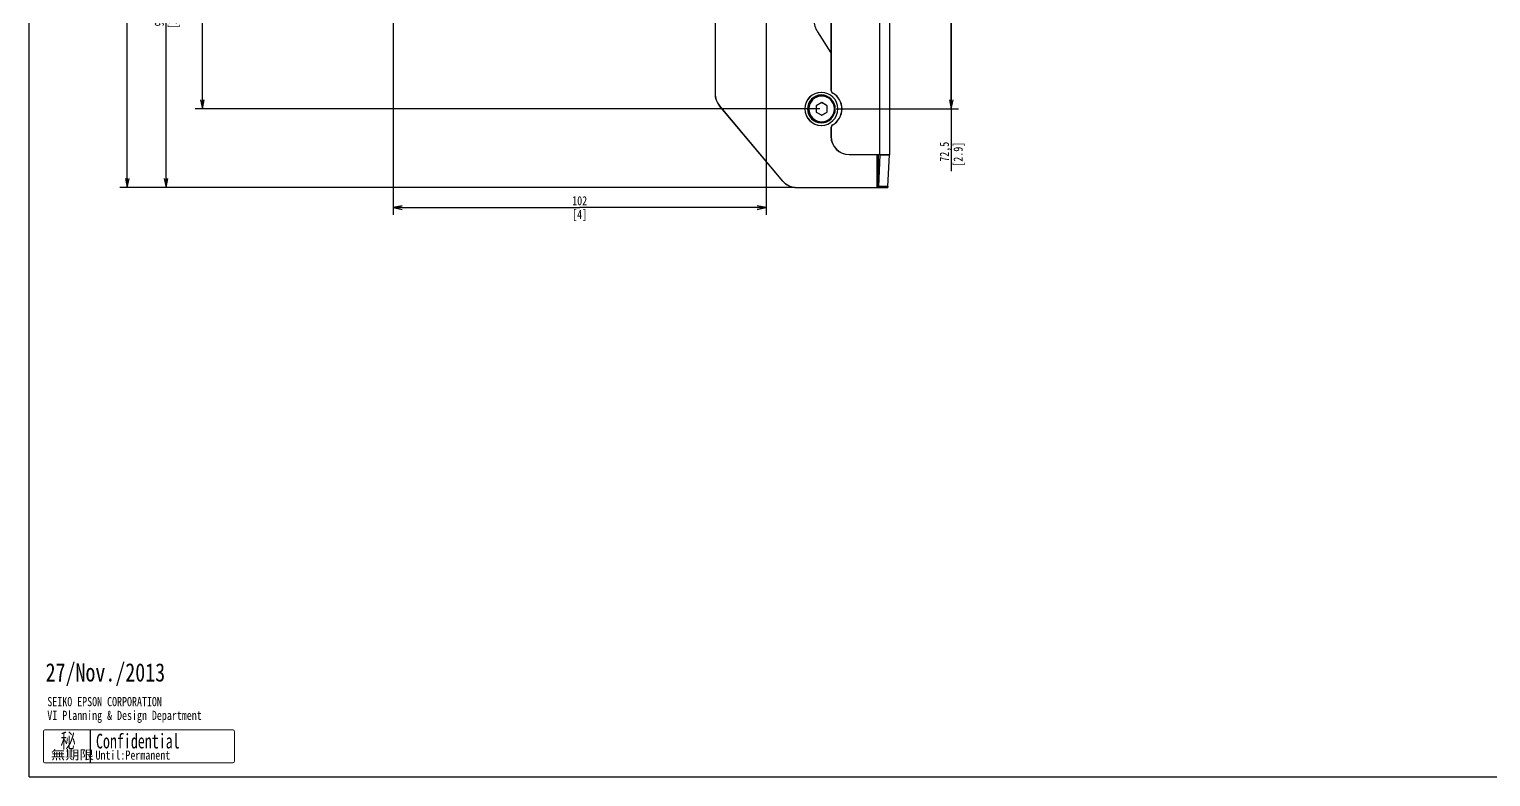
# Model space of a CAD drawing. Header units: millimetres. Extents: x 0 to 841, y 0 to 594.
# Drawn here: x 0 to 399.3, y 0 to 204.2 of the extents above; entities that cross this region are included whole.
import ezdxf

# ---------------------------------------------------------------- set-up
doc = ezdxf.new("R2010")
doc.units = ezdxf.units.MM
doc.header["$LTSCALE"] = 46.255
doc.layers.get('0').update_dxf_attribs({"linetype": 'CONTINUOUS'})
doc.layers.add('3_ALL_AXIS', color=7, linetype='CONTINUOUS')
doc.styles.get("Standard").update_dxf_attribs({"font": 'txt', "width": 0.8})
doc.styles.add('TEXTSTYLE_2', font='txt', dxfattribs={"width": 0.7})
doc.styles.add('TEXTSTYLE_3', font='txt', dxfattribs={"width": 1.2})
doc.dimstyles.new('DIMSTYLE_2', dxfattribs={"dimtxt": 2.5, "dimasz": 2.5, "dimexe": 2, "dimexo": 0.5, "dimtad": 1, "dimdec": 3, "dimdsep": 46, "dimtxsty": 'STANDARD', "dimblk": 'OPEN', "dimblk1": 'OPEN', "dimblk2": 'OPEN', "dimcen": 0.09, "dimadec": 0, "dimazin": 0, "dimtp": 0.5, "dimtm": 0.5, "dimtfac": 1, "dimtdec": 3, "dimtofl": 0, "dimtmove": 0, "dimatfit": 3, "dimldrblk": 'OPEN', "dimfxl": 1, "dimtolj": 1, "dimarcsym": 0})
doc.dimstyles.new('DIMSTYLE_3', dxfattribs={"dimtxt": 2.5, "dimasz": 2.5, "dimexe": 2, "dimexo": 0.5, "dimtad": 1, "dimdec": 3, "dimdsep": 46, "dimtxsty": 'STANDARD', "dimblk": 'OPEN', "dimblk1": 'OPEN', "dimblk2": 'OPEN', "dimcen": 0.09, "dimadec": 0, "dimazin": 0, "dimtp": 0.3, "dimtm": 0.3, "dimtfac": 1, "dimtdec": 3, "dimtofl": 0, "dimtmove": 0, "dimatfit": 3, "dimldrblk": 'OPEN', "dimfxl": 1, "dimtolj": 1, "dimarcsym": 0})

# ---------------------------------------------------------------- blocks, each defined once
blk = doc.blocks.new('_OPEN')
at = {"color": 0, "linetype": 'BYBLOCK'}
for p, q in [((0, 0), (-1, 0.2)), ((-1, -0.2), (0, 0)), ((-1, 0), (0, 0))]:
    blk.add_line(p, q, dxfattribs=at)
blk = doc.blocks.new('*D2')
at = {"color": 2, "linetype": 'CONTINUOUS'}
for p, q in [((99.41, 255.97), (99.41, 153.51)), ((201.33, 254.47), (201.33, 153.51)), ((99.41, 155.51), (150.37, 155.51)), ((201.33, 155.51), (150.37, 155.51))]:
    blk.add_line(p, q, dxfattribs=at)
at = {"color": 2, "linetype": 'CONTINUOUS', "xscale": 2.5, "yscale": 2.5, "zscale": 2.5, "rotation": 180}
blk.add_blockref('_OPEN', (99.41, 155.51), dxfattribs=at)
at = {"color": 2, "linetype": 'CONTINUOUS', "xscale": 2.5, "yscale": 2.5, "zscale": 2.5}
blk.add_blockref('_OPEN', (201.33, 155.51), dxfattribs=at)
at = {"color": 2, "linetype": 'CONTINUOUS', "insert": (150.37, 158.63), "char_height": 2.5, "width": 6, "attachment_point": 2, "line_spacing_factor": 0.9}
blk.add_mtext('102\\P[4]', dxfattribs=at)
blk = doc.blocks.new('*D3')
at = {"color": 2, "linetype": 'CONTINUOUS'}
for p, q in [((201.9, 254.97), (253.87, 254.97)), ((251.87, 254.97), (251.87, 218.72)), ((251.87, 182.47), (251.87, 218.72)), ((251.87, 218.72), (251.87, 165.48)), ((220.48, 182.47), (253.87, 182.47))]:
    blk.add_line(p, q, dxfattribs=at)
at = {"color": 2, "linetype": 'CONTINUOUS', "xscale": 2.5, "yscale": 2.5, "zscale": 2.5}
for p, rotation in [((251.87, 254.97), 90), ((251.87, 182.47), 270)]:
    blk.add_blockref('_OPEN', p, dxfattribs=dict(at, rotation=rotation))
at = {"color": 2, "linetype": 'CONTINUOUS', "insert": (248.75, 173.48), "char_height": 2.5, "width": 10, "attachment_point": 3, "rotation": 90, "line_spacing_factor": 0.9}
blk.add_mtext('72,5\\P[2.9]', dxfattribs=at)
blk = doc.blocks.new('*D4')
at = {"color": 2, "linetype": 'CONTINUOUS'}
for p, q in [((98.93, 256.47), (45.31, 256.47)), ((47.31, 256.47), (47.31, 219.47)), ((47.31, 182.47), (47.31, 219.47)), ((215.98, 182.47), (45.31, 182.47))]:
    blk.add_line(p, q, dxfattribs=at)
at = {"color": 2, "linetype": 'CONTINUOUS', "xscale": 2.5, "yscale": 2.5, "zscale": 2.5}
for p, rotation in [((47.31, 256.47), 90), ((47.31, 182.47), 270)]:
    blk.add_blockref('_OPEN', p, dxfattribs=dict(at, rotation=rotation))
at = {"color": 2, "linetype": 'CONTINUOUS', "insert": (44.18, 216.47), "char_height": 2.5, "width": 10, "attachment_point": 2, "rotation": 90, "line_spacing_factor": 0.9}
blk.add_mtext('74\\P[2.9]', dxfattribs=at)
blk = doc.blocks.new('*D5')
at = {"color": 2, "linetype": 'CONTINUOUS'}
for p, q in [((99, 256.47), (35.38, 256.47)), ((37.38, 256.47), (37.38, 208.72)), ((37.38, 160.97), (37.38, 208.72)), ((209.21, 160.97), (35.38, 160.97))]:
    blk.add_line(p, q, dxfattribs=at)
at = {"color": 2, "linetype": 'CONTINUOUS', "xscale": 2.5, "yscale": 2.5, "zscale": 2.5}
for p, rotation in [((37.38, 256.47), 90), ((37.38, 160.97), 270)]:
    blk.add_blockref('_OPEN', p, dxfattribs=dict(at, rotation=rotation))
at = {"color": 2, "linetype": 'CONTINUOUS', "insert": (34.26, 207.72), "char_height": 2.5, "width": 10, "attachment_point": 2, "rotation": 90, "line_spacing_factor": 0.9}
blk.add_mtext('95,5\\P[3.8]', dxfattribs=at)
blk = doc.blocks.new('*D7')
at = {"color": 2, "linetype": 'CONTINUOUS'}
for p, q in [((117.52, 436.47), (24.79, 436.47)), ((26.79, 436.47), (26.79, 298.72)), ((26.79, 160.97), (26.79, 298.72)), ((209.21, 160.97), (24.79, 160.97))]:
    blk.add_line(p, q, dxfattribs=at)
at = {"color": 2, "linetype": 'CONTINUOUS', "xscale": 2.5, "yscale": 2.5, "zscale": 2.5}
for p, rotation in [((26.79, 436.47), 90), ((26.79, 160.97), 270)]:
    blk.add_blockref('_OPEN', p, dxfattribs=dict(at, rotation=rotation))
at = {"color": 2, "linetype": 'CONTINUOUS', "insert": (23.66, 297.72), "char_height": 2.5, "width": 12, "attachment_point": 2, "rotation": 90, "line_spacing_factor": 0.9}
blk.add_mtext('275,5\\P[10.8]', dxfattribs=at)
blk = doc.blocks.new('SYMBOL_4_BL0', base_point=(29.95, 8.32))
at = {"color": 1, "linetype": 'CONTINUOUS'}
blk.add_line((16.72, 3.81), (16.72, 12.82), dxfattribs=at)
at = {"color": 1, "linetype": 'CONTINUOUS', "const_width": 0.25}
for points in [[(4.36, 12.82, 0.414214), (3.86, 12.32)], [(56.05, 12.32, 0.414214), (55.55, 12.82)], [(3.86, 4.31, 0.414214), (4.36, 3.81)], [(55.55, 3.81, 0.414214), (56.05, 4.31)]]:
    blk.add_lwpolyline(points, format="xyb", dxfattribs=at)
for points in [[(3.86, 4.31), (3.86, 12.32)], [(4.36, 12.82), (55.55, 12.82)], [(56.05, 12.32), (56.05, 4.31)], [(55.55, 3.81), (4.36, 3.81)]]:
    blk.add_lwpolyline(points, dxfattribs=at)
at = {"color": 1, "linetype": 'CONTINUOUS', "width": 0.8}
for s, height, p in [('秘', 4, (8.52, 7.85)), ('Until:Permanent', 2.5, (18.1, 4.68))]:
    blk.add_text(s, height=height, dxfattribs=at).set_placement(p)
at = {"color": 1, "linetype": 'CONTINUOUS'}
for s, height, style, width, p in [('Confidential', 4, 'TEXTSTYLE_2', 0.7, (18.23, 7.75)), ('無期限', 2.5, 'TEXTSTYLE_3', 1.2, (5.92, 4.74))]:
    blk.add_text(s, height=height, dxfattribs=dict(at, style=style, width=width)).set_placement(p)

msp = doc.modelspace()

# ---------------------------------------------------------------- linework, layer by layer
at = {"color": 7, "linetype": 'CONTINUOUS'}
for p, q in [((0, 0), (0, 594)), ((187.33926, 213.96521), (187.33926, 186.62013)), ((187.38289, 213.96521), (187.38289, 186.62013)), ((219.00645, 213.96521), (219.00645, 187.66136)), ((219.05009, 213.96521), (219.05009, 187.66136)), ((232.24807, 213.96521), (232.24807, 169.96521)), ((234.99921, 213.96521), (234.99921, 169.96521)), ((215.33839, 203.47912), (219.00645, 197.79868)), ((219.05009, 187.66136), (219.00645, 187.66136)), ((187.33926, 186.62013), (187.38289, 186.62013)), ((216.4797, 184.19726), (214.97992, 183.33123)), ((217.94107, 183.33123), (216.4605, 184.18617)), ((217.97947, 183.33123), (216.4797, 184.19726)), ((219.55001, 186.79534), (219.50638, 186.79534)), ((205.83776, 162.75127), (188.50886, 183.40619)), ((188.50886, 183.40619), (188.55249, 183.40619)), ((205.88139, 162.75127), (188.55249, 183.40619)), ((214.97992, 183.33123), (214.97992, 181.59918)), ((214.97992, 181.59918), (216.4797, 180.73316)), ((216.4605, 180.74424), (217.94107, 181.59918)), ((216.4797, 180.73316), (217.97947, 181.59918)), ((217.94107, 181.59918), (217.94107, 183.33123)), ((217.97947, 183.33123), (217.94107, 183.33123)), ((217.97947, 181.59918), (217.94107, 181.59918)), ((217.97947, 181.59918), (217.97947, 183.33123)), ((219.00645, 177.26906), (219.00645, 174.96521)), ((219.05009, 177.26906), (219.00645, 177.26906)), ((219.05009, 177.26906), (219.05009, 174.96521)), ((219.55001, 178.13508), (219.50638, 178.13508)), ((219.00645, 174.96521), (219.05009, 174.96521)), ((224.04932, 169.96521), (234.99921, 169.96521)), ((231.57616, 169.96521), (231.57616, 160.96521)), ((231.88135, 169.96521), (231.88135, 160.96521)), ((232.06113, 161.26675), (232.47677, 169.93505)), ((232.47677, 169.93505), (234.97639, 169.93505)), ((234.56075, 161.26675), (234.97639, 169.93505)), ((205.88139, 162.75127), (205.83776, 162.75127)), ((209.71103, 160.96521), (234.5309, 160.96521)), ((234.56075, 161.26675), (232.06113, 161.26675)), ((0, 0), (841, 0))]:
    msp.add_line(p, q, dxfattribs=at)
for centre, radius, start, end in [((220.37944, 206.73424), 6.00066, 179.999706, 212.8512815), ((220.00648, 187.66133), 1.00003, 179.9982608, 239.9939055), ((220.05011, 187.66133), 1.00003, 179.9982608, 239.9939055), ((192.33972, 186.62009), 5.00046, 179.9994818, 219.9949088), ((192.38335, 186.62009), 5.00046, 179.9994818, 219.9949088), ((216.37885, 182.46559), 4.49966, 90.0048682, 180.0048529), ((216.39282, 182.46559), 4.49966, 90.0048682, 180.0048529), ((216.39276, 182.46553), 3.79971, 90.0048682, 180.0048529), ((216.41021, 182.46553), 3.79971, 90.0048598, 180.0048505), ((216.41018, 182.4655), 3.49973, 90.0048598, 180.0048505), ((216.39205, 182.46559), 4.49966, 359.9951459, 89.9951331), ((216.40956, 182.46553), 3.79971, 359.9951495, 89.9951402), ((217.00564, 182.46521), 5.00038, 300.0072863, 59.9927137), ((217.04927, 182.46521), 5.00038, 300.0072863, 59.9927137), ((216.37885, 182.46483), 4.49966, 179.9951398, 269.9951392), ((216.39282, 182.46483), 4.49966, 179.9951398, 269.9951392), ((216.39276, 182.46489), 3.79971, 179.9951398, 269.9951392), ((216.41021, 182.46489), 3.79971, 179.9951495, 269.9951402), ((216.41018, 182.46491), 3.49973, 179.9951495, 269.9951402), ((216.39205, 182.46483), 4.49966, 270.0048608, 0.0048602), ((216.40956, 182.46489), 3.79971, 270.0048598, 0.0048505), ((220.00648, 177.26908), 1.00003, 120.0059607, 180.0015969), ((220.05011, 177.26908), 1.00003, 120.0059607, 180.0015969), ((224.00612, 174.96478), 4.99962, 179.9951363, 269.9951356), ((224.04975, 174.96478), 4.99962, 179.9951363, 269.9951356), ((209.66748, 165.96414), 4.99893, 219.9942911, 269.9990232), ((209.71111, 165.96414), 4.99893, 219.9942911, 269.9990232)]:
    msp.add_arc(centre, radius, start, end, dxfattribs=at)
for points, knots in [([(232.47677, 169.93505), (232.47698, 169.93943), (232.47738, 169.94694), (232.47802, 169.95561), (232.47855, 169.96059), (232.47893, 169.96307), (232.47922, 169.96436), (232.47956, 169.96521), (232.47976, 169.96521)], [0, 0, 0, 0, 0.431596804, 0.742732934, 0.852456248, 0.931471314, 0.97997817, 1, 1, 1, 1]), ([(234.97938, 169.96521), (234.97917, 169.96521), (234.97884, 169.96436), (234.97855, 169.96307), (234.97817, 169.96059), (234.97764, 169.95561), (234.977, 169.94694), (234.9766, 169.93943), (234.97639, 169.93505)], [0, 0, 0, 0, 0.02002183, 0.068528686, 0.147543752, 0.257267066, 0.568403196, 1, 1, 1, 1]), ([(232.03128, 160.96521), (232.03203, 160.96521), (232.03383, 160.96683), (232.03648, 160.97318), (232.03975, 160.9873), (232.04324, 161.01102), (232.04689, 161.04426), (232.05053, 161.08679), (232.05417, 161.13862), (232.05778, 161.19963), (232.06001, 161.24337), (232.06113, 161.26675)], [0, 0, 0, 0, 0.007370504, 0.020649724, 0.069126566, 0.14808563, 0.25774101, 0.398010138, 0.56868234, 0.769468467, 1, 1, 1, 1]), ([(234.56075, 161.26675), (234.55963, 161.24337), (234.5574, 161.19963), (234.55379, 161.13862), (234.55015, 161.08679), (234.54651, 161.04426), (234.54286, 161.01102), (234.53937, 160.9873), (234.5361, 160.97318), (234.53345, 160.96683), (234.53165, 160.96521), (234.5309, 160.96521)], [0, 0, 0, 0, 0.230531533, 0.43131766, 0.601989862, 0.74225899, 0.85191437, 0.930873434, 0.979350276, 0.992629496, 1, 1, 1, 1])]:
    msp.add_open_spline(points, degree=3, knots=knots, dxfattribs=at)
at = {"layer": '3_ALL_AXIS', "color": 7, "linetype": 'CONTINUOUS'}
for centre, start, end in [((216.48, 182.4655), 90.0049312, 180.0047845), ((216.4794, 182.4655), 359.9952126, 89.9950716), ((216.48, 182.46492), 179.9952199, 269.9950643), ((216.47939, 182.46492), 270.0049357, 0.0047801)]:
    msp.add_arc(centre, 3.49974, start, end, dxfattribs=at)

# ---------------------------------------------------------------- block references
at = {"color": 2, "linetype": 'CONTINUOUS'}
msp.add_blockref('SYMBOL_4_BL0', (29.95487, 8.31568), dxfattribs=at)

# ---------------------------------------------------------------- texts
at = {"color": 2, "linetype": 'CONTINUOUS', "attachment_point": 1, "line_spacing_factor": 0.9}
for s, insert, char_height, width in [('27/Nov./2013', (4.47325, 31.02129), 5, 48), ('SEIKO EPSON CORPORATION\\PVI Planning & Design Department', (4.93867, 21.78413), 2.5, 62)]:
    msp.add_mtext(s, dxfattribs=dict(at, insert=insert, char_height=char_height, width=width))

# ---------------------------------------------------------------- dimensions: what is measured, and where the dimension line sits
at = {"color": 2, "linetype": 'CONTINUOUS'}
for base, p1, p2, angle, dimstyle, picture, middle in [((26.7876, 436.46521), (209.71103, 160.96521), (118.0166, 436.46521), 90, 'DIMSTYLE_2', '*D7', (26.7876, 298.71521)), ((37.38055, 256.46521), (209.71103, 160.96521), (99.49752, 256.46521), 90, 'DIMSTYLE_3', '*D5', (37.38055, 208.71521)), ((47.30554, 256.46521), (216.4797, 182.46521), (99.42771, 256.46521), 90, 'DIMSTYLE_3', '*D4', (47.30554, 219.46521)), ((99.41025, 155.50584), (201.33477, 254.96521), (99.41025, 256.46521), 180, 'DIMSTYLE_3', '*D2', (150.37251, 155.50584)), ((251.87368, 254.96521), (219.97916, 182.46521), (201.40458, 254.96521), 90, 'DIMSTYLE_3', '*D3', (251.87368, 170.47897))]:
    dim = msp.add_linear_dim(base=base, p1=p1, p2=p2, angle=angle, dimstyle=dimstyle, dxfattribs=at)
    dim.commit()
    dim.dimension.update_dxf_attribs({"geometry": picture, "text_midpoint": middle, "dimtype": 160})

doc.saveas('drawing.dxf')
